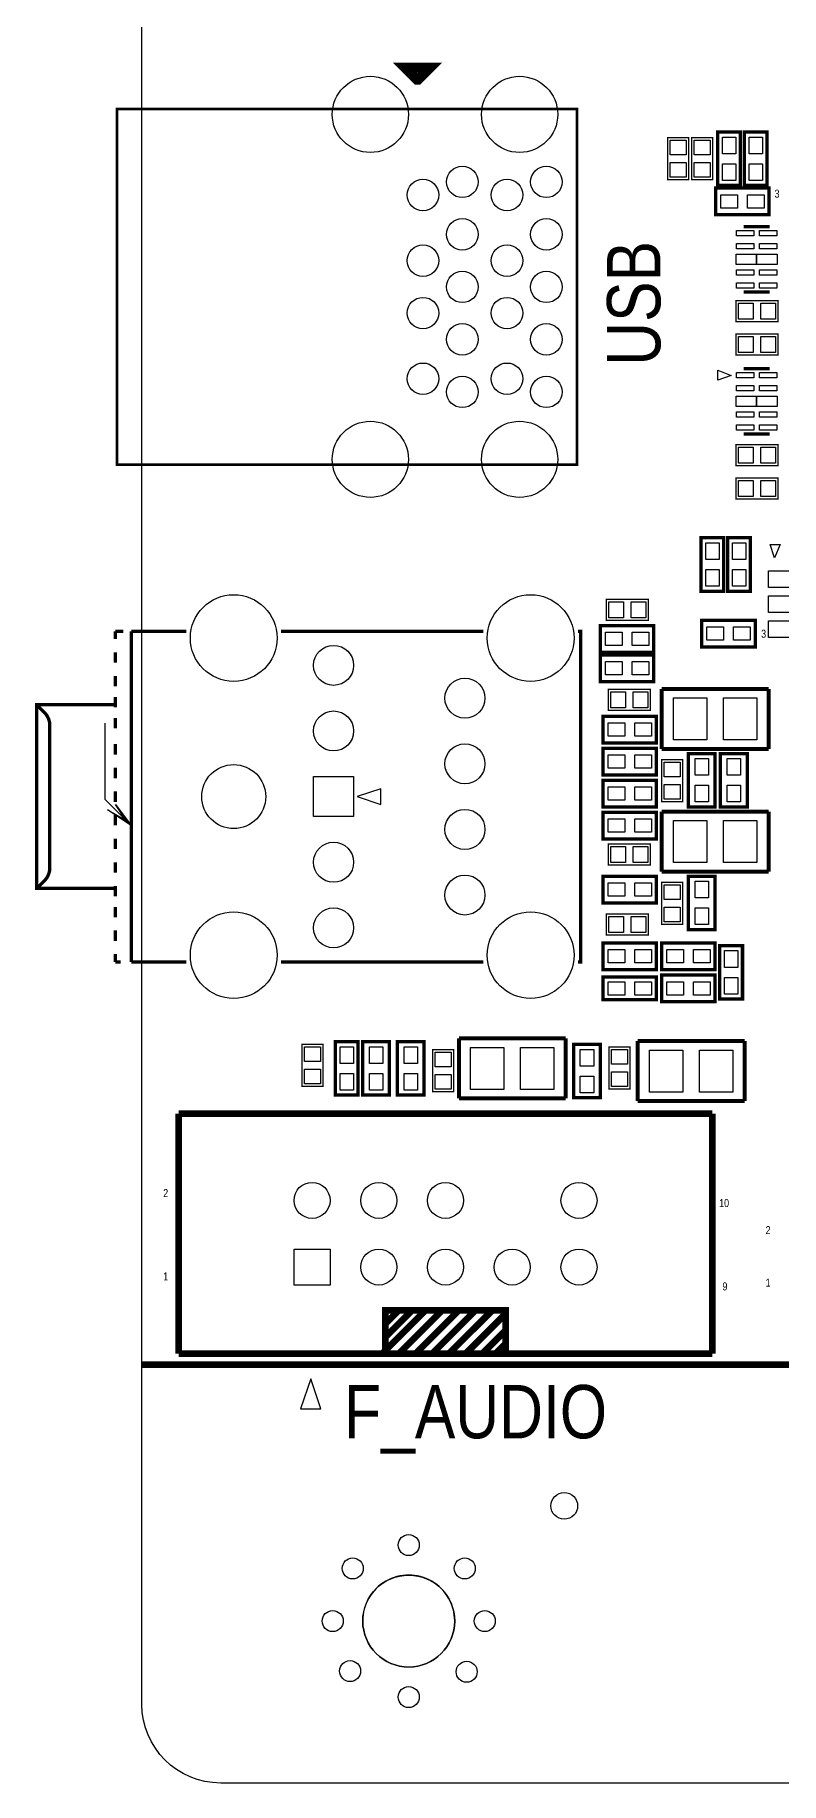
# Model space of a CAD drawing. Extents: x 2 to 176, y -19 to 159.
# Drawn here: x 1.7 to 30.1, y -10.9 to 55.7 of the extents above; entities that cross this region are included whole.
import ezdxf

# ---------------------------------------------------------------- set-up
doc = ezdxf.new("R2010")
doc.units = 0
for name, color, linetype in [('BG_OUTLINE', 5, 'CONTINUOUS'), ('BG_SILKSCREEN_TOP', 7, 'CONTINUOUS'), ('PG_NEW_SLIK-TOP', 231, 'CONTINUOUS'), ('PG_SILKSCREEN_TOP', 7, 'CONTINUOUS'), ('PIN_TOP', 92, 'CONTINUOUS')]:
    doc.layers.add(name, color=color, linetype=linetype)

msp = doc.modelspace()

# ---------------------------------------------------------------- linework, layer by layer
at = {"layer": 'BG_OUTLINE'}
for points in [[(172.76826, 159.132524, -0.414213), (175.768254, 156.13253), (175.768254, -7.862062, -0.414223), (172.76826, -10.862056), (8.768588, -10.862056, -0.414212), (5.768594, -7.862062), (5.768594, 156.13253, -0.414226), (8.768588, 159.132524)], [(14.173454, -4.691888, 0.999913), (17.673574, -4.691888, 1.000087)]]:
    msp.add_lwpolyline(points, format="xyb", close=True, dxfattribs=at)
at = {"layer": 'BG_SILKSCREEN_TOP', "const_width": 0.254}
msp.add_lwpolyline([(5.76834, 5.072888), (175.768508, 5.072888)], dxfattribs=at)
at = {"layer": 'PG_NEW_SLIK-TOP'}
for points, const_width in [([(22.32406, 39.360856), (22.32406, 52.901088), (4.824222, 52.901088), (4.824222, 39.360856), (22.32406, 39.360856)], 0.100076), ([(28.548584, 52.02555), (28.548584, 49.99355), (27.684984, 49.99355), (27.684984, 52.02555), (28.548584, 52.02555)], 0.127), ([(29.564584, 52.02555), (29.564584, 49.99355), (28.700984, 49.99355), (28.700984, 52.02555), (29.564584, 52.02555)], 0.127), ([(26.574496, 50.215546), (25.774396, 50.215546), (25.774396, 51.815746), (26.574496, 51.815746), (26.574496, 50.215546)], 0.0508), ([(27.490166, 50.220118), (26.690066, 50.220118), (26.690066, 51.820318), (27.490166, 51.820318), (27.490166, 50.220118)], 0.0508), ([(27.608784, 49.89195), (29.640784, 49.89195), (29.640784, 48.87595), (27.608784, 48.87595), (27.608784, 49.89195)], 0.127), ([(28.665932, 48.43018), (29.66593, 48.43018)], 0.127), ([(28.665932, 45.930312), (29.66593, 45.930312)], 0.127), ([(29.979112, 45.611542), (29.979112, 44.811442), (28.378912, 44.811442), (28.378912, 45.611542), (29.979112, 45.611542)], 0.0508), ([(29.979112, 44.341542), (29.979112, 43.541442), (28.378912, 43.541442), (28.378912, 44.341542), (29.979112, 44.341542)], 0.0508), ([(29.666184, 43.01998), (28.666186, 43.01998)], 0.127), ([(29.979112, 40.125142), (29.979112, 39.325042), (28.378912, 39.325042), (28.378912, 40.125142), (29.979112, 40.125142)], 0.0508), ([(29.666184, 40.520112), (28.666186, 40.520112)], 0.127), ([(29.979112, 38.855142), (29.979112, 38.055042), (28.378912, 38.055042), (28.378912, 38.855142), (29.979112, 38.855142)], 0.0508), ([(27.04973, 34.539428), (27.04973, 36.571428), (27.91333, 36.571428), (27.91333, 34.539428), (27.04973, 34.539428)], 0.127), ([(28.06573, 34.539428), (28.06573, 36.571428), (28.92933, 36.571428), (28.92933, 34.539428), (28.06573, 34.539428)], 0.127), ([(23.445216, 33.424876), (23.445216, 34.224976), (25.045416, 34.224976), (25.045416, 33.424876), (23.445216, 33.424876)], 0.0508), ([(27.07767, 33.430972), (29.10967, 33.430972), (29.10967, 32.414972), (27.07767, 32.414972), (27.07767, 33.430972)], 0.127), ([(4.763262, 33.013396), (4.763262, 32.713422)], 0.127), ([(4.763262, 33.013396), (5.063236, 33.013396)], 0.127), ([(5.36321, 33.013396), (5.36321, 20.413472)], 0.127), ([(5.36321, 33.013396), (7.463282, 33.013396)], 0.127), ([(11.063224, 33.013396), (18.763234, 33.013396)], 0.127), ([(22.363176, 33.013396), (22.463252, 33.013396), (22.463252, 20.413472), (22.363176, 20.413472)], 0.127), ([(25.24887, 32.211772), (23.21687, 32.211772), (23.21687, 33.227772), (25.24887, 33.227772), (25.24887, 32.211772)], 0.127), ([(4.763262, 32.21355), (4.763262, 31.8135)], 0.127), ([(25.24887, 31.094172), (23.21687, 31.094172), (23.21687, 32.110172), (25.24887, 32.110172), (25.24887, 31.094172)], 0.127), ([(4.763262, 31.313374), (4.763262, 30.913324)], 0.127), ([(25.122124, 30.795468), (25.122124, 29.995368), (23.521924, 29.995368), (23.521924, 30.795468), (25.122124, 30.795468)], 0.0508), ([(25.55367, 28.528772), (25.55367, 30.814772)], 0.1524), ([(25.55367, 30.814772), (29.61767, 30.814772)], 0.1524), ([(29.61767, 30.814772), (29.61767, 28.528772)], 0.1524), ([(4.763262, 30.213554), (1.763268, 30.213554), (1.763268, 23.213314), (4.763262, 23.213314)], 0.127), ([(4.763262, 30.513528), (4.763262, 30.113478)], 0.127), ([(4.763262, 29.713428), (4.763262, 29.313378)], 0.127), ([(25.35047, 28.757372), (23.31847, 28.757372), (23.31847, 29.773372), (25.35047, 29.773372), (25.35047, 28.757372)], 0.127), ([(4.763262, 28.71343), (4.763262, 28.31338)], 0.127), ([(23.31847, 28.554172), (25.35047, 28.554172), (25.35047, 27.538172), (23.31847, 27.538172), (23.31847, 28.554172)], 0.127), ([(29.61767, 28.528772), (25.55367, 28.528772)], 0.1524), ([(25.547574, 28.122626), (26.347674, 28.122626), (26.347674, 26.522426), (25.547574, 26.522426), (25.547574, 28.122626)], 0.0508), ([(27.58567, 28.350972), (27.58567, 26.318972), (26.56967, 26.318972), (26.56967, 28.350972), (27.58567, 28.350972)], 0.127), ([(28.80487, 28.350972), (28.80487, 26.318972), (27.78887, 26.318972), (27.78887, 28.350972), (28.80487, 28.350972)], 0.127), ([(4.763262, 27.813508), (4.763262, 27.413458)], 0.127), ([(25.35047, 26.318972), (23.31847, 26.318972), (23.31847, 27.334972), (25.35047, 27.334972), (25.35047, 26.318972)], 0.127), ([(4.763262, 26.913332), (4.763262, 26.513536)], 0.127), ([(4.763262, 26.01341), (4.763262, 25.61336)], 0.127), ([(25.35047, 25.099772), (23.31847, 25.099772), (23.31847, 26.115772), (25.35047, 26.115772), (25.35047, 25.099772)], 0.127), ([(25.55367, 23.855172), (25.55367, 26.141172)], 0.1524), ([(25.55367, 26.141172), (29.61767, 26.141172)], 0.1524), ([(29.61767, 26.141172), (29.61767, 23.855172)], 0.1524), ([(4.763262, 25.113488), (4.763262, 24.713438)], 0.127), ([(25.122124, 24.902668), (25.122124, 24.102568), (23.521924, 24.102568), (23.521924, 24.902668), (25.122124, 24.902668)], 0.0508), ([(4.763262, 24.213312), (4.763262, 23.813516)], 0.127), ([(4.763262, 23.31339), (4.763262, 22.91334)], 0.127), ([(25.35047, 22.661372), (23.31847, 22.661372), (23.31847, 23.677372), (25.35047, 23.677372), (25.35047, 22.661372)], 0.127), ([(29.61767, 23.855172), (25.55367, 23.855172)], 0.1524), ([(25.547574, 23.449026), (26.347674, 23.449026), (26.347674, 21.848826), (25.547574, 21.848826), (25.547574, 23.449026)], 0.0508), ([(26.56967, 21.645372), (26.56967, 23.677372), (27.58567, 23.677372), (27.58567, 21.645372), (26.56967, 21.645372)], 0.127), ([(4.763262, 22.513544), (4.763262, 22.113494)], 0.127), ([(23.445216, 21.436076), (23.445216, 22.236176), (25.045416, 22.236176), (25.045416, 21.436076), (23.445216, 21.436076)], 0.0508), ([(4.763262, 21.613368), (4.763262, 21.213318)], 0.127), ([(4.763262, 20.713446), (4.763262, 20.413472)], 0.127), ([(25.35047, 20.121372), (23.31847, 20.121372), (23.31847, 21.137372), (25.35047, 21.137372), (25.35047, 20.121372)], 0.127), ([(27.58567, 20.121372), (25.55367, 20.121372), (25.55367, 21.137372), (27.58567, 21.137372), (27.58567, 20.121372)], 0.127), ([(27.76347, 19.003772), (27.76347, 21.035772), (28.62707, 21.035772), (28.62707, 19.003772), (27.76347, 19.003772)], 0.127), ([(4.763262, 20.413472), (4.96316, 20.413472)], 0.127), ([(7.463282, 20.413472), (5.36321, 20.413472)], 0.127), ([(18.763234, 20.413472), (11.063224, 20.413472)], 0.127), ([(25.55367, 19.918172), (27.58567, 19.918172), (27.58567, 18.902172), (25.55367, 18.902172), (25.55367, 19.918172)], 0.127), ([(25.35047, 18.978372), (23.31847, 18.978372), (23.31847, 19.841972), (25.35047, 19.841972), (25.35047, 18.978372)], 0.127), ([(13.13307, 15.346172), (13.13307, 17.378172), (13.99667, 17.378172), (13.99667, 15.346172), (13.13307, 15.346172)], 0.127), ([(15.19047, 17.378172), (15.19047, 15.346172), (14.17447, 15.346172), (14.17447, 17.378172), (15.19047, 17.378172)], 0.127), ([(15.49527, 15.346172), (15.49527, 17.378172), (16.51127, 17.378172), (16.51127, 15.346172), (15.49527, 15.346172)], 0.127), ([(17.83207, 15.219172), (17.83207, 17.505172)], 0.1524), ([(17.83207, 17.505172), (21.89607, 17.505172)], 0.1524), ([(21.89607, 17.505172), (21.89607, 15.219172)], 0.1524), ([(22.20087, 15.244572), (22.20087, 17.276572), (23.21687, 17.276572), (23.21687, 15.244572), (22.20087, 15.244572)], 0.127), ([(24.63927, 15.117572), (24.63927, 17.403572)], 0.1524), ([(24.63927, 17.403572), (28.70327, 17.403572)], 0.1524), ([(28.70327, 17.403572), (28.70327, 15.117572)], 0.1524), ([(12.656566, 15.676118), (11.856466, 15.676118), (11.856466, 17.276318), (12.656566, 17.276318), (12.656566, 15.676118)], 0.0508), ([(17.634966, 15.472918), (16.834866, 15.472918), (16.834866, 17.073118), (17.634966, 17.073118), (17.634966, 15.472918)], 0.0508), ([(24.340566, 15.574518), (23.540466, 15.574518), (23.540466, 17.174718), (24.340566, 17.174718), (24.340566, 15.574518)], 0.0508), ([(7.16407, 14.634972), (7.16407, 5.490972)], 0.254), ([(27.48407, 14.634972), (7.16407, 14.634972)], 0.254), ([(21.89607, 15.219172), (17.83207, 15.219172)], 0.1524), ([(28.70327, 15.117572), (24.63927, 15.117572)], 0.1524), ([(27.48407, 5.490972), (27.48407, 14.634972)], 0.254), ([(15.54607, 7.141972), (15.03807, 6.633972), (15.03807, 6.125972), (16.05407, 7.141972), (16.56207, 7.141972), (15.03807, 5.617972), (15.16507, 5.490972), (15.54607, 5.490972), (17.19707, 7.141972)], 0.254), ([(15.03807, 5.490972), (15.03807, 7.141972), (19.61007, 7.141972), (19.61007, 5.490972)], 0.254), ([(17.83207, 7.141972), (16.18107, 5.490972)], 0.254), ([(18.46707, 7.141972), (16.81607, 5.490972)], 0.254), ([(19.10207, 7.141972), (17.45107, 5.490972)], 0.254), ([(19.61007, 7.014972), (18.08607, 5.490972)], 0.254), ([(19.61007, 6.379972), (18.72107, 5.490972)], 0.254), ([(19.61007, 5.871972), (19.22907, 5.490972)], 0.254), ([(7.16407, 5.490972), (16.18107, 5.490972)], 0.254), ([(16.18107, 5.490972), (27.48407, 5.490972)], 0.254), ([(16.18107, 5.490972), (16.30807, 5.490972)], 0.254)]:
    msp.add_lwpolyline(points, dxfattribs=dict(at, const_width=const_width))
at = {"layer": 'PG_NEW_SLIK-TOP', "const_width": 0.127}
msp.add_lwpolyline([(1.763268, 23.213314), (2.058162, 23.508462, 0.198937), (2.26314, 24.003508), (2.26314, 29.42336, 0.198937), (2.058162, 29.918406), (1.763268, 30.213554)], format="xyb", dxfattribs=at)
at = {"layer": 'PG_NEW_SLIK-TOP'}
msp.add_lwpolyline([(4.363212, 29.51353), (4.363212, 26.613358), (5.36321, 25.61336), (4.463288, 26.213308), (5.163058, 25.813512), (4.763262, 26.41346), (5.36321, 25.61336)], dxfattribs=at)
at = {"layer": 'PG_SILKSCREEN_TOP', "const_width": 0.381}
msp.add_lwpolyline([(15.7734, 54.483), (16.7386, 54.483), (16.2814, 54.0258), (16.2306, 54.0258), (15.7734, 54.483), (16.0782, 54.483), (16.2306, 54.3306)], dxfattribs=at)
at = {"layer": 'PG_SILKSCREEN_TOP'}
for points in [[(27.686, 42.9641), (28.194, 42.754042), (27.686, 42.5831)], [(30.0609, 36.322), (29.850842, 35.814), (29.6799, 36.322)], [(13.963142, 26.713434), (14.863064, 26.41346), (14.863064, 27.013408)], [(12.192, 4.5339), (11.811, 3.3909), (12.573, 3.3909)]]:
    msp.add_lwpolyline(points, close=True, dxfattribs=at)
at = {"layer": 'PIN_TOP'}
for points in [[(26.479246, 51.161188), (25.869646, 51.161188), (25.869646, 51.719988), (26.479246, 51.719988)], [(27.394916, 51.16576), (26.785316, 51.16576), (26.785316, 51.72456), (27.394916, 51.72456)], [(27.862784, 51.20005), (27.862784, 51.83505), (28.370784, 51.83505), (28.370784, 51.20005)], [(28.878784, 51.20005), (28.878784, 51.83505), (29.386784, 51.83505), (29.386784, 51.20005)], [(26.479246, 50.311304), (25.869646, 50.311304), (25.869646, 50.870104), (26.479246, 50.870104)], [(27.394916, 50.315876), (26.785316, 50.315876), (26.785316, 50.874676), (27.394916, 50.874676)], [(27.862784, 50.18405), (27.862784, 50.81905), (28.370784, 50.81905), (28.370784, 50.18405)], [(28.878784, 50.18405), (28.878784, 50.81905), (29.386784, 50.81905), (29.386784, 50.18405)], [(27.799284, 49.12995), (27.799284, 49.63795), (28.434284, 49.63795), (28.434284, 49.12995)], [(28.815284, 49.12995), (28.815284, 49.63795), (29.450284, 49.63795), (29.450284, 49.12995)], [(29.063696, 48.080295), (28.393644, 48.080295), (28.393644, 48.280193), (29.063696, 48.280193)], [(29.938472, 48.080295), (29.26842, 48.080295), (29.26842, 48.280193), (29.938472, 48.280193)], [(29.165931, 46.980221), (28.390977, 46.980221), (28.390977, 47.380271), (29.165931, 47.380271)], [(29.063696, 47.580169), (28.393644, 47.580169), (28.393644, 47.780067), (29.063696, 47.780067)], [(29.941139, 46.980221), (29.166185, 46.980221), (29.166185, 47.380271), (29.941139, 47.380271)], [(29.938472, 47.580169), (29.26842, 47.580169), (29.26842, 47.780067), (29.938472, 47.780067)], [(29.063696, 46.580425), (28.393644, 46.580425), (28.393644, 46.780323), (29.063696, 46.780323)], [(29.938472, 46.580425), (29.26842, 46.580425), (29.26842, 46.780323), (29.938472, 46.780323)], [(29.063696, 46.080299), (28.393644, 46.080299), (28.393644, 46.280197), (29.063696, 46.280197)], [(29.938472, 46.080299), (29.26842, 46.080299), (29.26842, 46.280197), (29.938472, 46.280197)], [(29.03347, 45.516292), (29.03347, 44.906692), (28.47467, 44.906692), (28.47467, 45.516292)], [(29.883354, 45.516292), (29.883354, 44.906692), (29.324554, 44.906692), (29.324554, 45.516292)], [(29.03347, 44.246292), (29.03347, 43.636692), (28.47467, 43.636692), (28.47467, 44.246292)], [(29.883354, 44.246292), (29.883354, 43.636692), (29.324554, 43.636692), (29.324554, 44.246292)], [(28.393644, 42.869993), (29.063696, 42.869993), (29.063696, 42.670095), (28.393644, 42.670095)], [(29.26842, 42.869993), (29.938472, 42.869993), (29.938472, 42.670095), (29.26842, 42.670095)], [(28.390977, 41.970071), (29.165931, 41.970071), (29.165931, 41.570021), (28.390977, 41.570021)], [(28.393644, 42.369867), (29.063696, 42.369867), (29.063696, 42.169969), (28.393644, 42.169969)], [(29.166185, 41.970071), (29.941139, 41.970071), (29.941139, 41.570021), (29.166185, 41.570021)], [(29.26842, 42.369867), (29.938472, 42.369867), (29.938472, 42.169969), (29.26842, 42.169969)], [(28.393644, 41.370123), (29.063696, 41.370123), (29.063696, 41.170225), (28.393644, 41.170225)], [(29.26842, 41.370123), (29.938472, 41.370123), (29.938472, 41.170225), (29.26842, 41.170225)], [(28.393644, 40.869997), (29.063696, 40.869997), (29.063696, 40.670099), (28.393644, 40.670099)], [(29.26842, 40.869997), (29.938472, 40.869997), (29.938472, 40.670099), (29.26842, 40.670099)], [(29.03347, 40.029892), (29.03347, 39.420292), (28.47467, 39.420292), (28.47467, 40.029892)], [(29.883354, 40.029892), (29.883354, 39.420292), (29.324554, 39.420292), (29.324554, 40.029892)], [(29.03347, 38.759892), (29.03347, 38.150292), (28.47467, 38.150292), (28.47467, 38.759892)], [(29.883354, 38.759892), (29.883354, 38.150292), (29.324554, 38.150292), (29.324554, 38.759892)], [(27.73553, 36.380928), (27.73553, 35.745928), (27.22753, 35.745928), (27.22753, 36.380928)], [(28.75153, 36.380928), (28.75153, 35.745928), (28.24353, 35.745928), (28.24353, 36.380928)], [(27.73553, 35.364928), (27.73553, 34.729928), (27.22753, 34.729928), (27.22753, 35.364928)], [(28.75153, 35.364928), (28.75153, 34.729928), (28.24353, 34.729928), (28.24353, 35.364928)], [(29.611574, 35.308032), (30.881574, 35.308032), (30.881574, 34.673032), (29.611574, 34.673032)], [(23.540974, 33.520126), (23.540974, 34.129726), (24.099774, 34.129726), (24.099774, 33.520126)], [(24.390858, 33.520126), (24.390858, 34.129726), (24.949658, 34.129726), (24.949658, 33.520126)], [(29.611574, 34.358072), (30.881574, 34.358072), (30.881574, 33.723072), (29.611574, 33.723072)], [(29.611574, 33.408112), (30.881574, 33.408112), (30.881574, 32.773112), (29.611574, 32.773112)], [(24.04237, 32.973772), (24.04237, 32.465772), (23.40737, 32.465772), (23.40737, 32.973772)], [(25.05837, 32.973772), (25.05837, 32.465772), (24.42337, 32.465772), (24.42337, 32.973772)], [(27.26817, 32.668972), (27.26817, 33.176972), (27.90317, 33.176972), (27.90317, 32.668972)], [(28.28417, 32.668972), (28.28417, 33.176972), (28.91917, 33.176972), (28.91917, 32.668972)], [(24.04237, 31.856172), (24.04237, 31.348172), (23.40737, 31.348172), (23.40737, 31.856172)], [(25.05837, 31.856172), (25.05837, 31.348172), (24.42337, 31.348172), (24.42337, 31.856172)], [(24.176482, 30.700218), (24.176482, 30.090618), (23.617682, 30.090618), (23.617682, 30.700218)], [(25.026366, 30.700218), (25.026366, 30.090618), (24.467566, 30.090618), (24.467566, 30.700218)], [(27.26817, 28.871672), (25.99817, 28.871672), (25.99817, 30.471872), (27.26817, 30.471872)], [(29.17317, 28.871672), (27.90317, 28.871672), (27.90317, 30.471872), (29.17317, 30.471872)], [(24.14397, 29.519372), (24.14397, 29.011372), (23.50897, 29.011372), (23.50897, 29.519372)], [(25.15997, 29.519372), (25.15997, 29.011372), (24.52497, 29.011372), (24.52497, 29.519372)], [(23.50897, 27.792172), (23.50897, 28.300172), (24.14397, 28.300172), (24.14397, 27.792172)], [(24.52497, 27.792172), (24.52497, 28.300172), (25.15997, 28.300172), (25.15997, 27.792172)], [(25.642824, 28.026868), (26.252424, 28.026868), (26.252424, 27.468068), (25.642824, 27.468068)], [(26.82367, 28.160472), (27.33167, 28.160472), (27.33167, 27.525472), (26.82367, 27.525472)], [(28.04287, 28.160472), (28.55087, 28.160472), (28.55087, 27.525472), (28.04287, 27.525472)], [(13.82522, 25.951434), (12.30122, 25.951434), (12.30122, 27.475434), (13.82522, 27.475434)], [(24.14397, 27.080972), (24.14397, 26.572972), (23.50897, 26.572972), (23.50897, 27.080972)], [(25.15997, 27.080972), (25.15997, 26.572972), (24.52497, 26.572972), (24.52497, 27.080972)], [(25.642824, 27.176984), (26.252424, 27.176984), (26.252424, 26.618184), (25.642824, 26.618184)], [(26.82367, 27.144472), (27.33167, 27.144472), (27.33167, 26.509472), (26.82367, 26.509472)], [(28.04287, 27.144472), (28.55087, 27.144472), (28.55087, 26.509472), (28.04287, 26.509472)], [(24.14397, 25.861772), (24.14397, 25.353772), (23.50897, 25.353772), (23.50897, 25.861772)], [(25.15997, 25.861772), (25.15997, 25.353772), (24.52497, 25.353772), (24.52497, 25.861772)], [(27.26817, 24.198072), (25.99817, 24.198072), (25.99817, 25.798272), (27.26817, 25.798272)], [(29.17317, 24.198072), (27.90317, 24.198072), (27.90317, 25.798272), (29.17317, 25.798272)], [(24.176482, 24.807418), (24.176482, 24.197818), (23.617682, 24.197818), (23.617682, 24.807418)], [(25.026366, 24.807418), (25.026366, 24.197818), (24.467566, 24.197818), (24.467566, 24.807418)], [(24.14397, 23.423372), (24.14397, 22.915372), (23.50897, 22.915372), (23.50897, 23.423372)], [(25.15997, 23.423372), (25.15997, 22.915372), (24.52497, 22.915372), (24.52497, 23.423372)], [(25.642824, 23.353268), (26.252424, 23.353268), (26.252424, 22.794468), (25.642824, 22.794468)], [(27.33167, 22.851872), (26.82367, 22.851872), (26.82367, 23.486872), (27.33167, 23.486872)], [(23.540974, 21.531326), (23.540974, 22.140926), (24.099774, 22.140926), (24.099774, 21.531326)], [(24.390858, 21.531326), (24.390858, 22.140926), (24.949658, 22.140926), (24.949658, 21.531326)], [(25.642824, 22.503384), (26.252424, 22.503384), (26.252424, 21.944584), (25.642824, 21.944584)], [(27.33167, 21.835872), (26.82367, 21.835872), (26.82367, 22.470872), (27.33167, 22.470872)], [(24.14397, 20.883372), (24.14397, 20.375372), (23.50897, 20.375372), (23.50897, 20.883372)], [(25.15997, 20.883372), (25.15997, 20.375372), (24.52497, 20.375372), (24.52497, 20.883372)], [(26.37917, 20.883372), (26.37917, 20.375372), (25.74417, 20.375372), (25.74417, 20.883372)], [(27.39517, 20.883372), (27.39517, 20.375372), (26.76017, 20.375372), (26.76017, 20.883372)], [(28.44927, 20.845272), (28.44927, 20.210272), (27.94127, 20.210272), (27.94127, 20.845272)], [(23.50897, 19.664172), (24.14397, 19.664172), (24.14397, 19.156172), (23.50897, 19.156172)], [(24.52497, 19.664172), (25.15997, 19.664172), (25.15997, 19.156172), (24.52497, 19.156172)], [(25.74417, 19.156172), (25.74417, 19.664172), (26.37917, 19.664172), (26.37917, 19.156172)], [(26.76017, 19.156172), (26.76017, 19.664172), (27.39517, 19.664172), (27.39517, 19.156172)], [(28.44927, 19.829272), (28.44927, 19.194272), (27.94127, 19.194272), (27.94127, 19.829272)], [(12.561316, 16.62176), (11.951716, 16.62176), (11.951716, 17.18056), (12.561316, 17.18056)], [(13.81887, 17.187672), (13.81887, 16.552672), (13.31087, 16.552672), (13.31087, 17.187672)], [(14.42847, 17.187672), (14.93647, 17.187672), (14.93647, 16.552672), (14.42847, 16.552672)], [(16.25727, 16.552672), (15.74927, 16.552672), (15.74927, 17.187672), (16.25727, 17.187672)], [(17.539716, 16.41856), (16.930116, 16.41856), (16.930116, 16.97736), (17.539716, 16.97736)], [(18.27657, 17.162272), (19.54657, 17.162272), (19.54657, 15.562072), (18.27657, 15.562072)], [(20.18157, 17.162272), (21.45157, 17.162272), (21.45157, 15.562072), (20.18157, 15.562072)], [(22.96287, 16.451072), (22.45487, 16.451072), (22.45487, 17.086072), (22.96287, 17.086072)], [(24.245316, 16.52016), (23.635716, 16.52016), (23.635716, 17.07896), (24.245316, 17.07896)], [(25.08377, 17.060672), (26.35377, 17.060672), (26.35377, 15.460472), (25.08377, 15.460472)], [(26.98877, 17.060672), (28.25877, 17.060672), (28.25877, 15.460472), (26.98877, 15.460472)], [(12.561316, 15.771876), (11.951716, 15.771876), (11.951716, 16.330676), (12.561316, 16.330676)], [(13.81887, 16.171672), (13.81887, 15.536672), (13.31087, 15.536672), (13.31087, 16.171672)], [(14.42847, 16.171672), (14.93647, 16.171672), (14.93647, 15.536672), (14.42847, 15.536672)], [(16.25727, 15.536672), (15.74927, 15.536672), (15.74927, 16.171672), (16.25727, 16.171672)], [(17.539716, 15.568676), (16.930116, 15.568676), (16.930116, 16.127476), (17.539716, 16.127476)], [(22.96287, 15.435072), (22.45487, 15.435072), (22.45487, 16.070072), (22.96287, 16.070072)], [(24.245316, 15.670276), (23.635716, 15.670276), (23.635716, 16.229076), (24.245316, 16.229076)], [(11.55827, 8.107172), (11.55827, 9.478772), (12.92987, 9.478772), (12.92987, 8.107172)]]:
    msp.add_lwpolyline(points, close=True, dxfattribs=at)
for centre, radius in [((14.46403, 52.700936), 1.449959), ((20.144232, 52.700936), 1.449959), ((17.96415, 50.130964), 0.599948), ((21.164042, 50.130964), 0.599948), ((16.464026, 49.631092), 0.599948), ((19.664172, 49.631092), 0.599948), ((17.96415, 48.130968), 0.599948), ((21.164042, 48.130968), 0.599948), ((16.464026, 47.13097), 0.599948), ((19.664172, 47.13097), 0.599948), ((17.96415, 46.130972), 0.599948), ((21.164042, 46.130972), 0.599948), ((16.464026, 45.130974), 0.599948), ((19.664172, 45.130974), 0.599948), ((17.96415, 44.130976), 0.599948), ((21.164042, 44.130976), 0.599948), ((16.464026, 42.630852), 0.599948), ((17.96415, 42.13098), 0.599948), ((19.664172, 42.630852), 0.599948), ((21.164042, 42.13098), 0.599948), ((14.46403, 39.561008), 1.449959), ((20.144232, 39.561008), 1.449959), ((9.263126, 32.753554), 1.651), ((20.563078, 32.753554), 1.651), ((13.06322, 31.713424), 0.762), ((18.06321, 30.46349), 0.762), ((13.06322, 29.213556), 0.762), ((18.06321, 27.963368), 0.762), ((9.263126, 26.713434), 1.2192), ((18.06321, 25.4635), 0.762), ((13.06322, 24.213312), 0.762), ((18.06321, 22.963378), 0.762), ((9.263126, 20.673314), 1.651), ((13.06322, 21.713444), 0.762), ((20.563078, 20.673314), 1.651), ((12.24407, 11.332972), 0.6858), ((14.78407, 11.332972), 0.6858), ((17.32407, 11.332972), 0.6858), ((22.40407, 11.332972), 0.6858), ((14.78407, 8.792972), 0.6858), ((17.32407, 8.792972), 0.6858), ((19.86407, 8.792972), 0.6858), ((22.40407, 8.792972), 0.6858), ((21.844, -0.3048), 0.508), ((15.92453, -1.797812), 0.40005), ((13.792454, -2.686812), 0.40005), ((18.056606, -2.686812), 0.40005), ((15.923514, -4.691888), 1.75006), ((13.030454, -4.691888), 0.40005), ((18.818606, -4.691888), 0.40005), ((13.692632, -6.596888), 0.40005), ((18.129504, -6.623812), 0.40005), ((15.92453, -7.58698), 0.40005)]:
    msp.add_circle(centre, radius, dxfattribs=at)

# ---------------------------------------------------------------- texts
at = {"layer": 'BG_SILKSCREEN_TOP', "width": 0.85}
msp.add_text('USB', height=2.032, rotation=90, dxfattribs=at).set_placement((25.5016, 43.1292))
msp.add_text('F_AUDIO', height=2.032, dxfattribs=at).set_placement((13.462, 2.268982))
at = {"layer": 'PG_NEW_SLIK-TOP', "width": 0.834167}
for s, p in [('3', (29.845, 49.53)), ('3', (29.337, 32.766)), ('2', (6.57987, 11.459972)), ('10', (27.73807, 11.078972)), ('2', (29.506418, 10.047986)), ('1', (6.57987, 8.284972)), ('9', (27.86507, 7.903972)), ('1', (29.506418, 8.04799))]:
    msp.add_text(s, height=0.3048, dxfattribs=at).set_placement(p)

doc.saveas('drawing.dxf')
